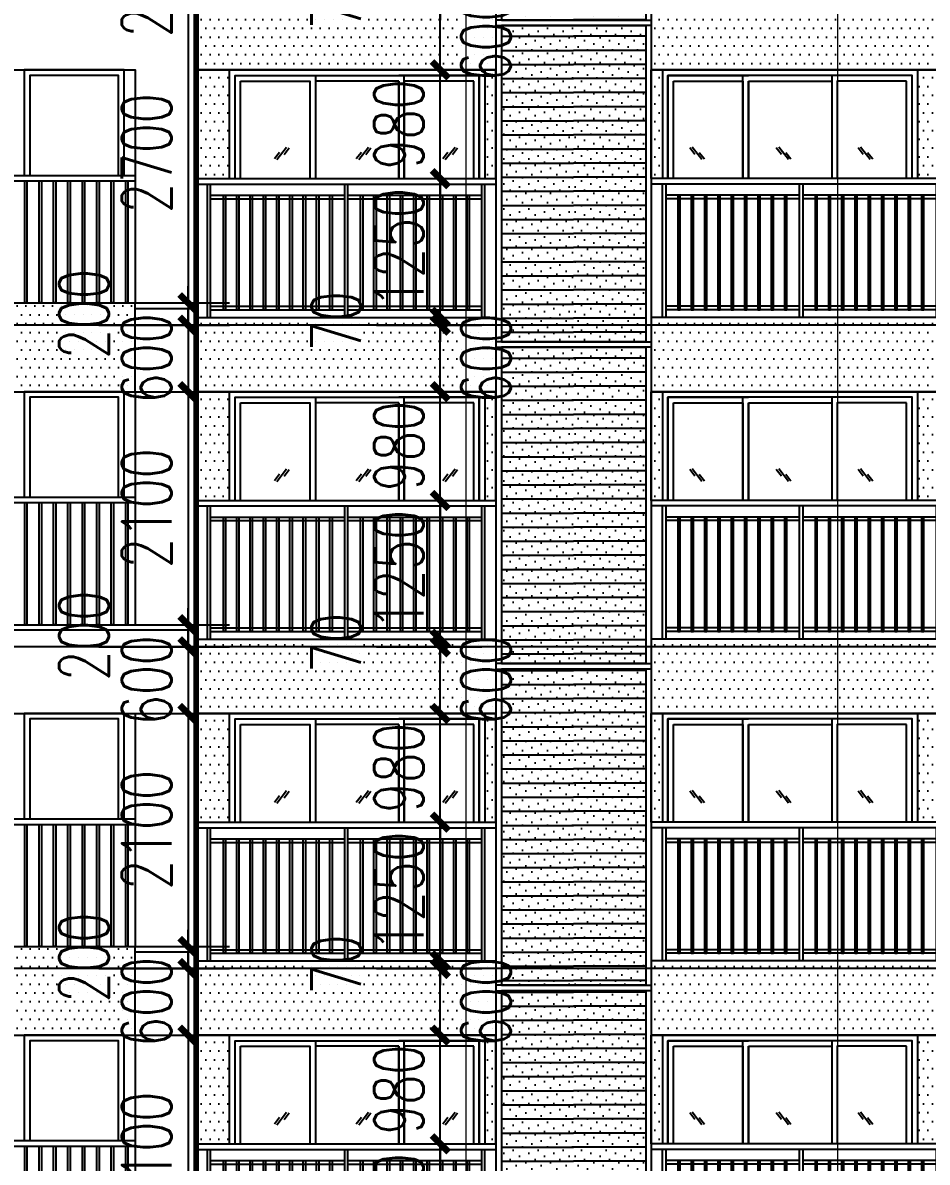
# Model space of a CAD drawing. Header units: millimetres. Extents: x 43 to 235305, y 0 to 139712.
# Drawn here: x 24349 to 32496, y 106263 to 116533 of the extents above; entities that cross this region are included whole.
import ezdxf
from ezdxf.xclip import XClip

# ---------------------------------------------------------------- set-up
doc = ezdxf.new("R2010")
doc.units = ezdxf.units.MM
doc.header["$XCLIPFRAME"] = 2
doc.linetypes.add('CONTINOUS', pattern=[0])
doc.linetypes.add('DOTE', pattern=[2.42, 2, -0.2, 0.02, -0.2])
for name, color, linetype in [('A-AXIS', 1, 'DOTE'), ('A-DRWD-DIMS', 144, 'Continuous'), ('A-ELEV-DRWD', 130, 'Continuous'), ('A-ELEV-HRAL', 165, 'Continuous'), ('A-ELEV-LINE1', 33, 'Continuous'), ('A-ELEV-LINE2', 55, 'Continuous'), ('A-ELEV-OPEN', 253, 'Continuous'), ('A-ELEV-OUT2', 6, 'CONTINOUS'), ('A-ELEV-PATT', 55, 'Continuous'), ('A-ELEV-SHUT', 215, 'Continuous'), ('A-HATH1', 251, 'Continuous'), ('DIM_IDEN', 3, 'Continuous'), ('PUB_HATCH', 251, 'Continuous'), ('Window_detail', 165, 'Continuous')]:
    doc.layers.add(name, color=color, linetype=linetype)
doc.styles.add('_TCH_DIM_T3', font='SIMPLEX', dxfattribs={"width": 0.705882, "bigfont": 'GBCBIG'})
doc.dimstyles.new('_TCH_ARCH&&150', dxfattribs={"dimtxt": 446.25, "dimasz": 150, "dimexe": 375, "dimexo": 450, "dimgap": 150, "dimtad": 1, "dimdec": 0, "dimzin": 0, "dimdsep": 46, "dimtxsty": '_TCH_DIM_T3', "dimblk": 'ARCHTICK', "dimcen": 0.09, "dimclrt": 7, "dimazin": 2, "dimtfac": 1, "dimtdec": 0, "dimtix": 1, "dimtmove": 2, "dimatfit": 3, "dimfxl": 1, "dimtolj": 1, "dimtzin": 0, "dimarcsym": 0})

# ---------------------------------------------------------------- blocks, each defined once
blk = doc.blocks.new('A$C312A139E')
at = {"layer": 'A-ELEV-DRWD'}
blk.add_lwpolyline([(2200, 1350), (2200, 2250), (1400, 2250), (1400, 1350)], dxfattribs=at)
at = {"layer": 'A-ELEV-LINE1'}
for points in [[(-400, 200), (-400, 2300), (2350, 2300), (2350, 200)], [(2250, 1350), (2250, 2300), (1350, 2300), (1350, 1350)]]:
    blk.add_lwpolyline(points, dxfattribs=at)
blk = doc.blocks.new('GGGG')
at = {"layer": 'A-ELEV-OPEN'}
for p, q in [((-176, -227), (0, 0)), ((-128, -96), (-220, -215)), ((-48, -132), (44, -12))]:
    blk.add_line(p, q, dxfattribs=at)
blk = doc.blocks.new('A$C472865FA')
at = {"layer": 'A-ELEV-DRWD'}
blk.add_line((1575, 0), (1575, 2250), dxfattribs=at)
for points in [[(50, 2250), (775, 2250), (775, 0), (50, 0)], [(100, 2200), (725, 2200), (725, 50), (100, 50)], [(1525, 2200), (775, 2200), (775, 50), (1525, 50)], [(2200, 2200), (1575, 2200), (1575, 50), (2200, 50)]]:
    blk.add_lwpolyline(points, close=True, dxfattribs=at)
for points in [[(50, 0), (50, 2250), (2250, 2250), (2250, 0)], [(1525, 2200), (1525, 50)]]:
    blk.add_lwpolyline(points, dxfattribs=at)
at = {"layer": 'A-ELEV-LINE1'}
blk.add_lwpolyline([(2300, 0), (0, 0), (0, 2300), (2300, 2300), (2300, 0)], dxfattribs=at)
at = {"layer": 'Window_detail'}
blk.add_line((0, 0), (2300, 0), dxfattribs=at)
blk.add_lwpolyline([(1525, 0), (2250, 0), (2250, 2250), (1525, 2250)], dxfattribs=at)
at = {"layer": 'A-ELEV-OPEN', "xscale": 0.5, "yscale": 0.5, "zscale": 0.5}
for p in [(515, 1605), (1252, 1605), (2032, 1605)]:
    blk.add_blockref('GGGG', p, dxfattribs=at)
blk = doc.blocks.new('A$C294462BB')
at = {"layer": 'A-ELEV-HRAL'}
for p, q in [((0, 1320), (2700, 1320)), ((0, 1270), (2700, 1270)), ((130, 1170), (1335, 1170)), ((130, 1138), (1335, 1138)), ((1365, 1170), (2570, 1170)), ((1365, 1138), (2570, 1138)), ((130, 170), (1335, 170)), ((130, 138), (1335, 138)), ((1365, 170), (2570, 170)), ((1365, 138), (2570, 138))]:
    blk.add_line(p, q, dxfattribs=at)
for points in [[(100, 1270), (100, 70), (130, 70), (130, 1270)], [(1335, 1270), (1335, 70), (1365, 70), (1365, 1270)], [(2570, 1270), (2570, 70), (2600, 70), (2600, 1270)]]:
    blk.add_lwpolyline(points, dxfattribs=at)
at = {"layer": 'A-ELEV-LINE1'}
for p, q in [((0, 2300), (2700, 2300)), ((0, 70), (2700, 70))]:
    blk.add_line(p, q, dxfattribs=at)
at = {"layer": 'PUB_HATCH'}
for points in [[(245, 1170), (265, 1170), (265, 138), (245, 138)], [(365, 1170), (385, 1170), (385, 138), (365, 138)], [(485, 1170), (505, 1170), (505, 138), (485, 138)], [(605, 1170), (625, 1170), (625, 138), (605, 138)], [(725, 1170), (745, 1170), (745, 138), (725, 138)], [(845, 1170), (865, 1170), (865, 138), (845, 138)], [(965, 1170), (985, 1170), (985, 138), (965, 138)], [(1085, 1170), (1105, 1170), (1105, 138), (1085, 138)], [(1205, 1170), (1225, 1170), (1225, 138), (1205, 138)], [(1480, 1170), (1500, 1170), (1500, 138), (1480, 138)], [(1600, 1170), (1620, 1170), (1620, 138), (1600, 138)], [(1720, 1170), (1740, 1170), (1740, 138), (1720, 138)], [(1840, 1170), (1860, 1170), (1860, 138), (1840, 138)], [(1960, 1170), (1980, 1170), (1980, 138), (1960, 138)], [(2080, 1170), (2100, 1170), (2100, 138), (2080, 138)], [(2200, 1170), (2220, 1170), (2220, 138), (2200, 138)], [(2320, 1170), (2340, 1170), (2340, 138), (2320, 138)], [(2440, 1170), (2460, 1170), (2460, 138), (2440, 138)]]:
    blk.add_lwpolyline(points, close=True, dxfattribs=at)
blk = doc.blocks.new('150yt3500')
at = {"layer": 'A-ELEV-HRAL'}
for p, q in [((238353, -94386), (241103, -94386)), ((238353, -94436), (241103, -94436))]:
    blk.add_line(p, q, dxfattribs=at)
at = {"layer": 'A-ELEV-LINE1'}
for p, q in [((238353, -93436), (241003, -93436)), ((238353, -95536), (241103, -95536))]:
    blk.add_line(p, q, dxfattribs=at)
at = {"layer": 'PUB_HATCH'}
for points in [[(238418, -94436), (238438, -94436), (238438, -95536), (238418, -95536)], [(238548, -94436), (238568, -94436), (238568, -95536), (238548, -95536)], [(238678, -94436), (238698, -94436), (238698, -95536), (238678, -95536)], [(238808, -94436), (238828, -94436), (238828, -95536), (238808, -95536)], [(238938, -94436), (238958, -94436), (238958, -95536), (238938, -95536)], [(239068, -94436), (239088, -94436), (239088, -95536), (239068, -95536)], [(239198, -94436), (239218, -94436), (239218, -95536), (239198, -95536)], [(239328, -94436), (239348, -94436), (239348, -95536), (239328, -95536)], [(239458, -94436), (239478, -94436), (239478, -95536), (239458, -95536)], [(239588, -94436), (239608, -94436), (239608, -95536), (239588, -95536)], [(239718, -94436), (239738, -94436), (239738, -95536), (239718, -95536)], [(239848, -94436), (239868, -94436), (239868, -95536), (239848, -95536)], [(239978, -94436), (239998, -94436), (239998, -95536), (239978, -95536)], [(240108, -94436), (240128, -94436), (240128, -95536), (240108, -95536)], [(240238, -94436), (240258, -94436), (240258, -95536), (240238, -95536)], [(240368, -94436), (240388, -94436), (240388, -95536), (240368, -95536)], [(240498, -94436), (240518, -94436), (240518, -95536), (240498, -95536)], [(240628, -94436), (240648, -94436), (240648, -95536), (240628, -95536)], [(240758, -94436), (240778, -94436), (240778, -95536), (240758, -95536)], [(240888, -94436), (240908, -94436), (240908, -95536), (240888, -95536)], [(241018, -94436), (241038, -94436), (241038, -95536), (241018, -95536)]]:
    blk.add_lwpolyline(points, close=True, dxfattribs=at)
blk = doc.blocks.new('A$C67865BBE')
at = {"layer": 'A-ELEV-PATT'}
h = blk.add_hatch(dxfattribs=at)
h.set_pattern_fill('ANSI31', color=256, scale=80, angle=135, style=0)
h.set_pattern_definition([(7e-15, (104421.55, 80343.16), (2e-14, -127), [])])
h.paths.add_polyline_path([(7950, 2750), (8600, 2750), (8600, 5600), (7950, 5600)])
h = blk.add_hatch(dxfattribs=at)
h.set_pattern_fill('ANSI31', color=256, scale=80, angle=135, style=0)
h.set_pattern_definition([(7e-15, (104421.55, 77443.16), (2e-14, -127), [])])
h.paths.add_polyline_path([(7950, -150), (8600, -150), (8600, 2700), (7950, 2700)])
at = {"layer": 'A-HATH1'}
h = blk.add_hatch(dxfattribs=at)
h.set_pattern_fill('DOTS', color=256, scale=50, style=0)
h.set_pattern_definition([(0, (5200, 5200), (39.6875, 79.375), [0, -79.375])])
h.paths.add_polyline_path([(7900, 5650), (7900, 5750), (7900, 5840), (5200, 5840), (5200, 5200), (7900, 5200)])
h = blk.add_hatch(dxfattribs=at)
h.set_pattern_fill('DOTS', color=256, scale=50, angle=135, style=0)
h.set_pattern_definition([(135, (-337992.66, 198878.295), (-84.189901, -28.0633), [0, -79.375])])
h.paths.add_polyline_path([(7950, 2750), (8600, 2750), (8600, 5600), (7950, 5600)])
h = blk.add_hatch(dxfattribs=at)
h.set_pattern_fill('DOTS', color=256, scale=50, style=0)
h.set_pattern_definition([(0, (5200, 4200), (39.6875, 79.375), [0, -79.375])])
h.paths.add_polyline_path([(7800, 5200), (7800, 4200), (7900, 4200), (7900, 5200)])
h.paths.add_polyline_path([(5500, 4200), (5500, 5200), (5200, 5200), (5200, 4200)])
h = blk.add_hatch(dxfattribs=at)
h.set_pattern_fill('DOTS', color=256, scale=50, style=0)
h.set_pattern_definition([(0, (2350, 2300), (39.6875, 79.375), [0, -79.375])])
h.paths.add_polyline_path([(4650, 3100), (1900, 3100), (1900, 2300), (4650, 2300)])
h = blk.add_hatch(dxfattribs=at)
h.set_pattern_fill('DOTS', color=256, scale=50, style=0)
h.set_pattern_definition([(0, (5200, 2300), (39.6875, 79.375), [0, -79.375])])
h.paths.add_polyline_path([(7900, 2750), (7900, 2850), (7900, 2970), (5200, 2970), (5200, 2300), (7900, 2300)])
h = blk.add_hatch(dxfattribs=at)
h.set_pattern_fill('DOTS', color=256, scale=50, angle=135, style=0)
h.set_pattern_definition([(135, (-337992.66, 195978.295), (-84.189901, -28.0633), [0, -79.375])])
h.paths.add_polyline_path([(7950, -150), (8600, -150), (8600, 2700), (7950, 2700)])
h = blk.add_hatch(dxfattribs=at)
h.set_pattern_fill('DOTS', color=256, scale=50, style=0)
h.set_pattern_definition([(0, (5200, 1300), (39.6875, 79.375), [0, -79.375])])
h.paths.add_polyline_path([(7800, 2300), (7800, 1300), (7900, 1300), (7900, 2300)])
h.paths.add_polyline_path([(5500, 1300), (5500, 2300), (5200, 2300), (5200, 1300)])
at = {"layer": 'A-ELEV-LINE1'}
blk.add_line((5200, 0), (5200, 5800), dxfattribs=at)
at = {"layer": 'A-ELEV-LINE2'}
for p, q in [((4650, 2300), (4650, 3100)), ((4650, 3050), (5200, 3050)), ((5200, 150), (1500, 150))]:
    blk.add_line(p, q, dxfattribs=at)
at = {"layer": 'A-ELEV-SHUT'}
for points in [[(8600, 5650), (7900, 5650), (7900, 2700), (8600, 2700)], [(8600, 5600), (7950, 5600), (7950, 2750), (8600, 2750)], [(8600, 2750), (7900, 2750), (7900, -200), (8600, -200)], [(8600, 2700), (7950, 2700), (7950, -150), (8600, -150)]]:
    blk.add_lwpolyline(points, dxfattribs=at)
for name, p in [('A$C312A139E', (2300, 2900)), ('A$C294462BB', (5200, 2900)), ('A$C312A139E', (2300, 0)), ('A$C294462BB', (5200, 0))]:
    blk.add_blockref(name, p)
ref = blk.add_blockref('A$C472865FA', (5500, 2900))
XClip(ref).set_block_clipping_path([(-300, 1320), (2399.9999999972, 2299.9999999915)])
ref = blk.add_blockref('A$C472865FA', (5500, 0))
XClip(ref).set_block_clipping_path([(-300, 1320), (2400.0000000047, 2299.9999999915)])
at = {"layer": 'A-ELEV-LINE1'}
for p in [(-236453, 98636), (-236453, 95736)]:
    blk.add_blockref('150yt3500', p, dxfattribs=at)
blk = doc.blocks.new('_ArchTick')
at = {"color": 0, "linetype": 'ByBlock', "const_width": 0.4}
blk.add_lwpolyline([(-0.5, -0.5), (0.5, 0.5)], dxfattribs=at)
blk = doc.blocks.new('*D3210')
at = {"layer": 'A-DRWD-DIMS', "color": 0, "lineweight": -2, "transparency": 16777216}
for p, q in [((25837, 116908), (25837, 117058)), ((25034, 116908), (26212, 116908)), ((25837, 116908), (25837, 116708)), ((25034, 116708), (26212, 116708)), ((25837, 116708), (25837, 116558))]:
    blk.add_line(p, q, dxfattribs=at)
at = {"layer": 'Defpoints', "color": 0, "transparency": 16777216}
for p in [(24584, 116908), (24584, 116708), (25837, 116708)]:
    blk.add_point(p, dxfattribs=at)
at = {"layer": 'A-DRWD-DIMS', "color": 0, "lineweight": -2, "transparency": 16777216, "xscale": 150, "yscale": 150, "zscale": 150}
for p, rotation in [((25837, 116908), 270), ((25837, 116708), 90)]:
    blk.add_blockref('_ArchTick', p, dxfattribs=dict(at, rotation=rotation))
at = {"layer": 'A-DRWD-DIMS', "color": 7, "lineweight": 0, "transparency": 16777216, "insert": (25464, 116808), "char_height": 446.2, "attachment_point": 5, "rotation": 90, "style": '_TCH_DIM_T3'}
blk.add_mtext('\\A1;200', dxfattribs=at)
blk = doc.blocks.new('*D3211')
at = {"layer": 'A-DRWD-DIMS', "color": 0, "lineweight": -2, "transparency": 16777216}
for p, q in [((25034, 116708), (26212, 116708)), ((25837, 116708), (25837, 114008)), ((25034, 114008), (26212, 114008))]:
    blk.add_line(p, q, dxfattribs=at)
at = {"layer": 'Defpoints', "color": 0, "transparency": 16777216}
for p in [(24584, 116708), (24584, 114008), (25837, 114008)]:
    blk.add_point(p, dxfattribs=at)
at = {"layer": 'A-DRWD-DIMS', "color": 0, "lineweight": -2, "transparency": 16777216, "xscale": 150, "yscale": 150, "zscale": 150}
for p, rotation in [((25837, 116708), 90), ((25837, 114008), 270)]:
    blk.add_blockref('_ArchTick', p, dxfattribs=dict(at, rotation=rotation))
at = {"layer": 'A-DRWD-DIMS', "color": 7, "lineweight": 0, "transparency": 16777216, "insert": (25464, 115358), "char_height": 446.2, "attachment_point": 5, "rotation": 90, "style": '_TCH_DIM_T3'}
blk.add_mtext('\\A1;2700', dxfattribs=at)
blk = doc.blocks.new('*D3212')
at = {"layer": 'A-DRWD-DIMS', "color": 0, "lineweight": -2, "transparency": 16777216}
for p, q in [((25837, 114008), (25837, 114158)), ((25034, 114008), (26212, 114008)), ((25837, 114008), (25837, 113808)), ((25034, 113808), (26212, 113808)), ((25837, 113808), (25837, 113658))]:
    blk.add_line(p, q, dxfattribs=at)
at = {"layer": 'Defpoints', "color": 0, "transparency": 16777216}
for p in [(24584, 114008), (24584, 113808), (25837, 113808)]:
    blk.add_point(p, dxfattribs=at)
at = {"layer": 'A-DRWD-DIMS', "color": 0, "lineweight": -2, "transparency": 16777216, "xscale": 150, "yscale": 150, "zscale": 150}
for p, rotation in [((25837, 114008), 270), ((25837, 113808), 90)]:
    blk.add_blockref('_ArchTick', p, dxfattribs=dict(at, rotation=rotation))
at = {"layer": 'A-DRWD-DIMS', "color": 7, "lineweight": 0, "transparency": 16777216, "insert": (24900, 113908), "char_height": 446.2, "attachment_point": 5, "rotation": 90, "style": '_TCH_DIM_T3'}
blk.add_mtext('\\A1;200', dxfattribs=at)
blk = doc.blocks.new('*D3213')
at = {"layer": 'A-DRWD-DIMS', "color": 0, "lineweight": -2, "transparency": 16777216}
for p, q in [((25837, 113808), (25837, 113958)), ((25034, 113808), (26212, 113808)), ((25837, 113808), (25837, 113208)), ((25034, 113208), (26212, 113208)), ((25837, 113208), (25837, 113058))]:
    blk.add_line(p, q, dxfattribs=at)
at = {"layer": 'Defpoints', "color": 0, "transparency": 16777216}
for p in [(24584, 113808), (24584, 113208), (25837, 113208)]:
    blk.add_point(p, dxfattribs=at)
at = {"layer": 'A-DRWD-DIMS', "color": 0, "lineweight": -2, "transparency": 16777216, "xscale": 150, "yscale": 150, "zscale": 150}
for p, rotation in [((25837, 113808), 270), ((25837, 113208), 90)]:
    blk.add_blockref('_ArchTick', p, dxfattribs=dict(at, rotation=rotation))
at = {"layer": 'A-DRWD-DIMS', "color": 7, "lineweight": 0, "transparency": 16777216, "insert": (25464, 113508), "char_height": 446.2, "attachment_point": 5, "rotation": 90, "style": '_TCH_DIM_T3'}
blk.add_mtext('\\A1;600', dxfattribs=at)
blk = doc.blocks.new('*D3214')
at = {"layer": 'A-DRWD-DIMS', "color": 0, "lineweight": -2, "transparency": 16777216}
for p, q in [((25034, 113208), (26212, 113208)), ((25837, 113208), (25837, 111108)), ((25034, 111108), (26212, 111108))]:
    blk.add_line(p, q, dxfattribs=at)
at = {"layer": 'Defpoints', "color": 0, "transparency": 16777216}
for p in [(24584, 113208), (24584, 111108), (25837, 111108)]:
    blk.add_point(p, dxfattribs=at)
at = {"layer": 'A-DRWD-DIMS', "color": 0, "lineweight": -2, "transparency": 16777216, "xscale": 150, "yscale": 150, "zscale": 150}
for p, rotation in [((25837, 113208), 90), ((25837, 111108), 270)]:
    blk.add_blockref('_ArchTick', p, dxfattribs=dict(at, rotation=rotation))
at = {"layer": 'A-DRWD-DIMS', "color": 7, "lineweight": 0, "transparency": 16777216, "insert": (25464, 112158), "char_height": 446.2, "attachment_point": 5, "rotation": 90, "style": '_TCH_DIM_T3'}
blk.add_mtext('\\A1;2100', dxfattribs=at)
blk = doc.blocks.new('*D3215')
at = {"layer": 'A-DRWD-DIMS', "color": 0, "lineweight": -2, "transparency": 16777216}
for p, q in [((25837, 111108), (25837, 111258)), ((25034, 111108), (26212, 111108)), ((25837, 111108), (25837, 110908)), ((25034, 110908), (26212, 110908)), ((25837, 110908), (25837, 110758))]:
    blk.add_line(p, q, dxfattribs=at)
at = {"layer": 'Defpoints', "color": 0, "transparency": 16777216}
for p in [(24584, 111108), (24584, 110908), (25837, 110908)]:
    blk.add_point(p, dxfattribs=at)
at = {"layer": 'A-DRWD-DIMS', "color": 0, "lineweight": -2, "transparency": 16777216, "xscale": 150, "yscale": 150, "zscale": 150}
for p, rotation in [((25837, 111108), 270), ((25837, 110908), 90)]:
    blk.add_blockref('_ArchTick', p, dxfattribs=dict(at, rotation=rotation))
at = {"layer": 'A-DRWD-DIMS', "color": 7, "lineweight": 0, "transparency": 16777216, "insert": (24900, 111008), "char_height": 446.2, "attachment_point": 5, "rotation": 90, "style": '_TCH_DIM_T3'}
blk.add_mtext('\\A1;200', dxfattribs=at)
blk = doc.blocks.new('*D3216')
at = {"layer": 'A-DRWD-DIMS', "color": 0, "lineweight": -2, "transparency": 16777216}
for p, q in [((25837, 110908), (25837, 111058)), ((25034, 110908), (26212, 110908)), ((25837, 110908), (25837, 110308)), ((25034, 110308), (26212, 110308)), ((25837, 110308), (25837, 110158))]:
    blk.add_line(p, q, dxfattribs=at)
at = {"layer": 'Defpoints', "color": 0, "transparency": 16777216}
for p in [(24584, 110908), (24584, 110308), (25837, 110308)]:
    blk.add_point(p, dxfattribs=at)
at = {"layer": 'A-DRWD-DIMS', "color": 0, "lineweight": -2, "transparency": 16777216, "xscale": 150, "yscale": 150, "zscale": 150}
for p, rotation in [((25837, 110908), 270), ((25837, 110308), 90)]:
    blk.add_blockref('_ArchTick', p, dxfattribs=dict(at, rotation=rotation))
at = {"layer": 'A-DRWD-DIMS', "color": 7, "lineweight": 0, "transparency": 16777216, "insert": (25464, 110608), "char_height": 446.2, "attachment_point": 5, "rotation": 90, "style": '_TCH_DIM_T3'}
blk.add_mtext('\\A1;600', dxfattribs=at)
blk = doc.blocks.new('*D3217')
at = {"layer": 'A-DRWD-DIMS', "color": 0, "lineweight": -2, "transparency": 16777216}
for p, q in [((25034, 110308), (26212, 110308)), ((25837, 110308), (25837, 108208)), ((25034, 108208), (26212, 108208))]:
    blk.add_line(p, q, dxfattribs=at)
at = {"layer": 'Defpoints', "color": 0, "transparency": 16777216}
for p in [(24584, 110308), (24584, 108208), (25837, 108208)]:
    blk.add_point(p, dxfattribs=at)
at = {"layer": 'A-DRWD-DIMS', "color": 0, "lineweight": -2, "transparency": 16777216, "xscale": 150, "yscale": 150, "zscale": 150}
for p, rotation in [((25837, 110308), 90), ((25837, 108208), 270)]:
    blk.add_blockref('_ArchTick', p, dxfattribs=dict(at, rotation=rotation))
at = {"layer": 'A-DRWD-DIMS', "color": 7, "lineweight": 0, "transparency": 16777216, "insert": (25464, 109258), "char_height": 446.2, "attachment_point": 5, "rotation": 90, "style": '_TCH_DIM_T3'}
blk.add_mtext('\\A1;2100', dxfattribs=at)
blk = doc.blocks.new('*D3218')
at = {"layer": 'A-DRWD-DIMS', "color": 0, "lineweight": -2, "transparency": 16777216}
for p, q in [((25837, 108208), (25837, 108358)), ((25034, 108208), (26212, 108208)), ((25837, 108208), (25837, 108008)), ((25034, 108008), (26212, 108008)), ((25837, 108008), (25837, 107858))]:
    blk.add_line(p, q, dxfattribs=at)
at = {"layer": 'Defpoints', "color": 0, "transparency": 16777216}
for p in [(24584, 108208), (24584, 108008), (25837, 108008)]:
    blk.add_point(p, dxfattribs=at)
at = {"layer": 'A-DRWD-DIMS', "color": 0, "lineweight": -2, "transparency": 16777216, "xscale": 150, "yscale": 150, "zscale": 150}
for p, rotation in [((25837, 108208), 270), ((25837, 108008), 90)]:
    blk.add_blockref('_ArchTick', p, dxfattribs=dict(at, rotation=rotation))
at = {"layer": 'A-DRWD-DIMS', "color": 7, "lineweight": 0, "transparency": 16777216, "insert": (24900, 108108), "char_height": 446.2, "attachment_point": 5, "rotation": 90, "style": '_TCH_DIM_T3'}
blk.add_mtext('\\A1;200', dxfattribs=at)
blk = doc.blocks.new('*D3219')
at = {"layer": 'A-DRWD-DIMS', "color": 0, "lineweight": -2, "transparency": 16777216}
for p, q in [((25837, 108008), (25837, 108158)), ((25034, 108008), (26212, 108008)), ((25837, 108008), (25837, 107408)), ((25034, 107408), (26212, 107408)), ((25837, 107408), (25837, 107258))]:
    blk.add_line(p, q, dxfattribs=at)
at = {"layer": 'Defpoints', "color": 0, "transparency": 16777216}
for p in [(24584, 108008), (24584, 107408), (25837, 107408)]:
    blk.add_point(p, dxfattribs=at)
at = {"layer": 'A-DRWD-DIMS', "color": 0, "lineweight": -2, "transparency": 16777216, "xscale": 150, "yscale": 150, "zscale": 150}
for p, rotation in [((25837, 108008), 270), ((25837, 107408), 90)]:
    blk.add_blockref('_ArchTick', p, dxfattribs=dict(at, rotation=rotation))
at = {"layer": 'A-DRWD-DIMS', "color": 7, "lineweight": 0, "transparency": 16777216, "insert": (25464, 107708), "char_height": 446.2, "attachment_point": 5, "rotation": 90, "style": '_TCH_DIM_T3'}
blk.add_mtext('\\A1;600', dxfattribs=at)
blk = doc.blocks.new('*D3220')
at = {"layer": 'A-DRWD-DIMS', "color": 0, "lineweight": -2, "transparency": 16777216}
for p, q in [((25034, 107408), (26212, 107408)), ((25837, 107408), (25837, 105308)), ((25034, 105308), (26212, 105308))]:
    blk.add_line(p, q, dxfattribs=at)
at = {"layer": 'Defpoints', "color": 0, "transparency": 16777216}
for p in [(24584, 107408), (24584, 105308), (25837, 105308)]:
    blk.add_point(p, dxfattribs=at)
at = {"layer": 'A-DRWD-DIMS', "color": 0, "lineweight": -2, "transparency": 16777216, "xscale": 150, "yscale": 150, "zscale": 150}
for p, rotation in [((25837, 107408), 90), ((25837, 105308), 270)]:
    blk.add_blockref('_ArchTick', p, dxfattribs=dict(at, rotation=rotation))
at = {"layer": 'A-DRWD-DIMS', "color": 7, "lineweight": 0, "transparency": 16777216, "insert": (25464, 106358), "char_height": 446.2, "attachment_point": 5, "rotation": 90, "style": '_TCH_DIM_T3'}
blk.add_mtext('\\A1;2100', dxfattribs=at)
blk = doc.blocks.new('*D2790')
at = {"layer": 'A-DRWD-DIMS', "color": 0, "lineweight": -2, "transparency": 16777216}
for p, q in [((28110, 116778), (28110, 116928)), ((27535, 116778), (28485, 116778)), ((28110, 116708), (28110, 116778)), ((27535, 116708), (28485, 116708)), ((28110, 116708), (28110, 116558))]:
    blk.add_line(p, q, dxfattribs=at)
at = {"layer": 'Defpoints', "color": 0, "transparency": 16777216}
for p in [(27085, 116778), (28110, 116778), (27085, 116708)]:
    blk.add_point(p, dxfattribs=at)
at = {"layer": 'A-DRWD-DIMS', "color": 0, "lineweight": -2, "transparency": 16777216, "xscale": 150, "yscale": 150, "zscale": 150}
for p, rotation in [((28110, 116778), 270), ((28110, 116708), 90)]:
    blk.add_blockref('_ArchTick', p, dxfattribs=dict(at, rotation=rotation))
at = {"layer": 'A-DRWD-DIMS', "color": 7, "lineweight": 0, "transparency": 16777216, "insert": (27172, 116743), "char_height": 446.2, "attachment_point": 5, "rotation": 90, "style": '_TCH_DIM_T3'}
blk.add_mtext('\\A1;70', dxfattribs=at)
blk = doc.blocks.new('*D2791')
at = {"layer": 'A-DRWD-DIMS', "color": 0, "lineweight": -2, "transparency": 16777216}
for p, q in [((27535, 116708), (28485, 116708)), ((28110, 116108), (28110, 116708)), ((27535, 116108), (28485, 116108))]:
    blk.add_line(p, q, dxfattribs=at)
at = {"layer": 'Defpoints', "color": 0, "transparency": 16777216}
for p in [(27085, 116708), (28110, 116708), (27085, 116108)]:
    blk.add_point(p, dxfattribs=at)
at = {"layer": 'A-DRWD-DIMS', "color": 0, "lineweight": -2, "transparency": 16777216, "xscale": 150, "yscale": 150, "zscale": 150}
for p, rotation in [((28110, 116708), 90), ((28110, 116108), 270)]:
    blk.add_blockref('_ArchTick', p, dxfattribs=dict(at, rotation=rotation))
at = {"layer": 'A-DRWD-DIMS', "color": 7, "lineweight": 0, "transparency": 16777216, "insert": (28522, 116408), "char_height": 446.2, "attachment_point": 5, "rotation": 90, "style": '_TCH_DIM_T3'}
blk.add_mtext('\\A1;600', dxfattribs=at)
blk = doc.blocks.new('*D2792')
at = {"layer": 'A-DRWD-DIMS', "color": 0, "lineweight": -2, "transparency": 16777216}
for p, q in [((28110, 116108), (28110, 116258)), ((27535, 116108), (28485, 116108)), ((28110, 115128), (28110, 116108)), ((27535, 115128), (28485, 115128)), ((28110, 115128), (28110, 114978))]:
    blk.add_line(p, q, dxfattribs=at)
at = {"layer": 'Defpoints', "color": 0, "transparency": 16777216}
for p in [(27085, 116108), (28110, 116108), (27085, 115128)]:
    blk.add_point(p, dxfattribs=at)
at = {"layer": 'A-DRWD-DIMS', "color": 0, "lineweight": -2, "transparency": 16777216, "xscale": 150, "yscale": 150, "zscale": 150}
for p, rotation in [((28110, 116108), 270), ((28110, 115128), 90)]:
    blk.add_blockref('_ArchTick', p, dxfattribs=dict(at, rotation=rotation))
at = {"layer": 'A-DRWD-DIMS', "color": 7, "lineweight": 0, "transparency": 16777216, "insert": (27736, 115618), "char_height": 446.2, "attachment_point": 5, "rotation": 90, "style": '_TCH_DIM_T3'}
blk.add_mtext('\\A1;980', dxfattribs=at)
blk = doc.blocks.new('*D2793')
at = {"layer": 'A-DRWD-DIMS', "color": 0, "lineweight": -2, "transparency": 16777216}
for p, q in [((28110, 115128), (28110, 115278)), ((27535, 115128), (28485, 115128)), ((28110, 113878), (28110, 115128)), ((27535, 113878), (28485, 113878)), ((28110, 113878), (28110, 113728))]:
    blk.add_line(p, q, dxfattribs=at)
at = {"layer": 'Defpoints', "color": 0, "transparency": 16777216}
for p in [(27085, 115128), (28110, 115128), (27085, 113878)]:
    blk.add_point(p, dxfattribs=at)
at = {"layer": 'A-DRWD-DIMS', "color": 0, "lineweight": -2, "transparency": 16777216, "xscale": 150, "yscale": 150, "zscale": 150}
for p, rotation in [((28110, 115128), 270), ((28110, 113878), 90)]:
    blk.add_blockref('_ArchTick', p, dxfattribs=dict(at, rotation=rotation))
at = {"layer": 'A-DRWD-DIMS', "color": 7, "lineweight": 0, "transparency": 16777216, "insert": (27736, 114503), "char_height": 446.2, "attachment_point": 5, "rotation": 90, "style": '_TCH_DIM_T3'}
blk.add_mtext('\\A1;1250', dxfattribs=at)
blk = doc.blocks.new('*D2794')
at = {"layer": 'A-DRWD-DIMS', "color": 0, "lineweight": -2, "transparency": 16777216}
for p, q in [((28110, 113878), (28110, 114028)), ((27535, 113878), (28485, 113878)), ((27535, 113808), (28485, 113808)), ((28110, 113808), (28110, 113878)), ((28110, 113808), (28110, 113658))]:
    blk.add_line(p, q, dxfattribs=at)
at = {"layer": 'Defpoints', "color": 0, "transparency": 16777216}
for p in [(27085, 113878), (27085, 113808), (28110, 113878)]:
    blk.add_point(p, dxfattribs=at)
at = {"layer": 'A-DRWD-DIMS', "color": 0, "lineweight": -2, "transparency": 16777216, "xscale": 150, "yscale": 150, "zscale": 150}
for p, rotation in [((28110, 113878), 270), ((28110, 113808), 90)]:
    blk.add_blockref('_ArchTick', p, dxfattribs=dict(at, rotation=rotation))
at = {"layer": 'A-DRWD-DIMS', "color": 7, "lineweight": 0, "transparency": 16777216, "insert": (27172, 113843), "char_height": 446.2, "attachment_point": 5, "rotation": 90, "style": '_TCH_DIM_T3'}
blk.add_mtext('\\A1;70', dxfattribs=at)
blk = doc.blocks.new('*D2795')
at = {"layer": 'A-DRWD-DIMS', "color": 0, "lineweight": -2, "transparency": 16777216}
for p, q in [((27535, 113808), (28485, 113808)), ((28110, 113208), (28110, 113808)), ((27535, 113208), (28485, 113208))]:
    blk.add_line(p, q, dxfattribs=at)
at = {"layer": 'Defpoints', "color": 0, "transparency": 16777216}
for p in [(27085, 113808), (28110, 113808), (27085, 113208)]:
    blk.add_point(p, dxfattribs=at)
at = {"layer": 'A-DRWD-DIMS', "color": 0, "lineweight": -2, "transparency": 16777216, "xscale": 150, "yscale": 150, "zscale": 150}
for p, rotation in [((28110, 113808), 90), ((28110, 113208), 270)]:
    blk.add_blockref('_ArchTick', p, dxfattribs=dict(at, rotation=rotation))
at = {"layer": 'A-DRWD-DIMS', "color": 7, "lineweight": 0, "transparency": 16777216, "insert": (28522, 113508), "char_height": 446.2, "attachment_point": 5, "rotation": 90, "style": '_TCH_DIM_T3'}
blk.add_mtext('\\A1;600', dxfattribs=at)
blk = doc.blocks.new('*D2796')
at = {"layer": 'A-DRWD-DIMS', "color": 0, "lineweight": -2, "transparency": 16777216}
for p, q in [((28110, 113208), (28110, 113358)), ((27535, 113208), (28485, 113208)), ((28110, 112228), (28110, 113208)), ((27535, 112228), (28485, 112228)), ((28110, 112228), (28110, 112078))]:
    blk.add_line(p, q, dxfattribs=at)
at = {"layer": 'Defpoints', "color": 0, "transparency": 16777216}
for p in [(27085, 113208), (28110, 113208), (27085, 112228)]:
    blk.add_point(p, dxfattribs=at)
at = {"layer": 'A-DRWD-DIMS', "color": 0, "lineweight": -2, "transparency": 16777216, "xscale": 150, "yscale": 150, "zscale": 150}
for p, rotation in [((28110, 113208), 270), ((28110, 112228), 90)]:
    blk.add_blockref('_ArchTick', p, dxfattribs=dict(at, rotation=rotation))
at = {"layer": 'A-DRWD-DIMS', "color": 7, "lineweight": 0, "transparency": 16777216, "insert": (27736, 112718), "char_height": 446.2, "attachment_point": 5, "rotation": 90, "style": '_TCH_DIM_T3'}
blk.add_mtext('\\A1;980', dxfattribs=at)
blk = doc.blocks.new('*D2797')
at = {"layer": 'A-DRWD-DIMS', "color": 0, "lineweight": -2, "transparency": 16777216}
for p, q in [((28110, 112228), (28110, 112378)), ((27535, 112228), (28485, 112228)), ((28110, 110978), (28110, 112228)), ((27535, 110978), (28485, 110978)), ((28110, 110978), (28110, 110828))]:
    blk.add_line(p, q, dxfattribs=at)
at = {"layer": 'Defpoints', "color": 0, "transparency": 16777216}
for p in [(27085, 112228), (28110, 112228), (27085, 110978)]:
    blk.add_point(p, dxfattribs=at)
at = {"layer": 'A-DRWD-DIMS', "color": 0, "lineweight": -2, "transparency": 16777216, "xscale": 150, "yscale": 150, "zscale": 150}
for p, rotation in [((28110, 112228), 270), ((28110, 110978), 90)]:
    blk.add_blockref('_ArchTick', p, dxfattribs=dict(at, rotation=rotation))
at = {"layer": 'A-DRWD-DIMS', "color": 7, "lineweight": 0, "transparency": 16777216, "insert": (27736, 111603), "char_height": 446.2, "attachment_point": 5, "rotation": 90, "style": '_TCH_DIM_T3'}
blk.add_mtext('\\A1;1250', dxfattribs=at)
blk = doc.blocks.new('*D2798')
at = {"layer": 'A-DRWD-DIMS', "color": 0, "lineweight": -2, "transparency": 16777216}
for p, q in [((28110, 110978), (28110, 111128)), ((27535, 110978), (28485, 110978)), ((28110, 110908), (28110, 110978)), ((27535, 110908), (28485, 110908)), ((28110, 110908), (28110, 110758))]:
    blk.add_line(p, q, dxfattribs=at)
at = {"layer": 'Defpoints', "color": 0, "transparency": 16777216}
for p in [(27085, 110978), (28110, 110978), (27085, 110908)]:
    blk.add_point(p, dxfattribs=at)
at = {"layer": 'A-DRWD-DIMS', "color": 0, "lineweight": -2, "transparency": 16777216, "xscale": 150, "yscale": 150, "zscale": 150}
for p, rotation in [((28110, 110978), 270), ((28110, 110908), 90)]:
    blk.add_blockref('_ArchTick', p, dxfattribs=dict(at, rotation=rotation))
at = {"layer": 'A-DRWD-DIMS', "color": 7, "lineweight": 0, "transparency": 16777216, "insert": (27172, 110943), "char_height": 446.2, "attachment_point": 5, "rotation": 90, "style": '_TCH_DIM_T3'}
blk.add_mtext('\\A1;70', dxfattribs=at)
blk = doc.blocks.new('*D2799')
at = {"layer": 'A-DRWD-DIMS', "color": 0, "lineweight": -2, "transparency": 16777216}
for p, q in [((27535, 110908), (28485, 110908)), ((28110, 110308), (28110, 110908)), ((27535, 110308), (28485, 110308))]:
    blk.add_line(p, q, dxfattribs=at)
at = {"layer": 'Defpoints', "color": 0, "transparency": 16777216}
for p in [(27085, 110908), (28110, 110908), (27085, 110308)]:
    blk.add_point(p, dxfattribs=at)
at = {"layer": 'A-DRWD-DIMS', "color": 0, "lineweight": -2, "transparency": 16777216, "xscale": 150, "yscale": 150, "zscale": 150}
for p, rotation in [((28110, 110908), 90), ((28110, 110308), 270)]:
    blk.add_blockref('_ArchTick', p, dxfattribs=dict(at, rotation=rotation))
at = {"layer": 'A-DRWD-DIMS', "color": 7, "lineweight": 0, "transparency": 16777216, "insert": (28522, 110608), "char_height": 446.2, "attachment_point": 5, "rotation": 90, "style": '_TCH_DIM_T3'}
blk.add_mtext('\\A1;600', dxfattribs=at)
blk = doc.blocks.new('*D2800')
at = {"layer": 'A-DRWD-DIMS', "color": 0, "lineweight": -2, "transparency": 16777216}
for p, q in [((28110, 110308), (28110, 110458)), ((27535, 110308), (28485, 110308)), ((28110, 109328), (28110, 110308)), ((27535, 109328), (28485, 109328)), ((28110, 109328), (28110, 109178))]:
    blk.add_line(p, q, dxfattribs=at)
at = {"layer": 'Defpoints', "color": 0, "transparency": 16777216}
for p in [(27085, 110308), (28110, 110308), (27085, 109328)]:
    blk.add_point(p, dxfattribs=at)
at = {"layer": 'A-DRWD-DIMS', "color": 0, "lineweight": -2, "transparency": 16777216, "xscale": 150, "yscale": 150, "zscale": 150}
for p, rotation in [((28110, 110308), 270), ((28110, 109328), 90)]:
    blk.add_blockref('_ArchTick', p, dxfattribs=dict(at, rotation=rotation))
at = {"layer": 'A-DRWD-DIMS', "color": 7, "lineweight": 0, "transparency": 16777216, "insert": (27736, 109818), "char_height": 446.2, "attachment_point": 5, "rotation": 90, "style": '_TCH_DIM_T3'}
blk.add_mtext('\\A1;980', dxfattribs=at)
blk = doc.blocks.new('*D2801')
at = {"layer": 'A-DRWD-DIMS', "color": 0, "lineweight": -2, "transparency": 16777216}
for p, q in [((28110, 109328), (28110, 109478)), ((27535, 109328), (28485, 109328)), ((28110, 108078), (28110, 109328)), ((27535, 108078), (28485, 108078)), ((28110, 108078), (28110, 107928))]:
    blk.add_line(p, q, dxfattribs=at)
at = {"layer": 'Defpoints', "color": 0, "transparency": 16777216}
for p in [(27085, 109328), (28110, 109328), (27085, 108078)]:
    blk.add_point(p, dxfattribs=at)
at = {"layer": 'A-DRWD-DIMS', "color": 0, "lineweight": -2, "transparency": 16777216, "xscale": 150, "yscale": 150, "zscale": 150}
for p, rotation in [((28110, 109328), 270), ((28110, 108078), 90)]:
    blk.add_blockref('_ArchTick', p, dxfattribs=dict(at, rotation=rotation))
at = {"layer": 'A-DRWD-DIMS', "color": 7, "lineweight": 0, "transparency": 16777216, "insert": (27736, 108703), "char_height": 446.2, "attachment_point": 5, "rotation": 90, "style": '_TCH_DIM_T3'}
blk.add_mtext('\\A1;1250', dxfattribs=at)
blk = doc.blocks.new('*D2802')
at = {"layer": 'A-DRWD-DIMS', "color": 0, "lineweight": -2, "transparency": 16777216}
for p, q in [((28110, 108078), (28110, 108228)), ((27535, 108078), (28485, 108078)), ((28110, 108008), (28110, 108078)), ((27535, 108008), (28485, 108008)), ((28110, 108008), (28110, 107858))]:
    blk.add_line(p, q, dxfattribs=at)
at = {"layer": 'Defpoints', "color": 0, "transparency": 16777216}
for p in [(27085, 108078), (28110, 108078), (27085, 108008)]:
    blk.add_point(p, dxfattribs=at)
at = {"layer": 'A-DRWD-DIMS', "color": 0, "lineweight": -2, "transparency": 16777216, "xscale": 150, "yscale": 150, "zscale": 150}
for p, rotation in [((28110, 108078), 270), ((28110, 108008), 90)]:
    blk.add_blockref('_ArchTick', p, dxfattribs=dict(at, rotation=rotation))
at = {"layer": 'A-DRWD-DIMS', "color": 7, "lineweight": 0, "transparency": 16777216, "insert": (27172, 108043), "char_height": 446.2, "attachment_point": 5, "rotation": 90, "style": '_TCH_DIM_T3'}
blk.add_mtext('\\A1;70', dxfattribs=at)
blk = doc.blocks.new('*D2803')
at = {"layer": 'A-DRWD-DIMS', "color": 0, "lineweight": -2, "transparency": 16777216}
for p, q in [((27535, 108008), (28485, 108008)), ((28110, 107408), (28110, 108008)), ((27535, 107408), (28485, 107408))]:
    blk.add_line(p, q, dxfattribs=at)
at = {"layer": 'Defpoints', "color": 0, "transparency": 16777216}
for p in [(27085, 108008), (28110, 108008), (27085, 107408)]:
    blk.add_point(p, dxfattribs=at)
at = {"layer": 'A-DRWD-DIMS', "color": 0, "lineweight": -2, "transparency": 16777216, "xscale": 150, "yscale": 150, "zscale": 150}
for p, rotation in [((28110, 108008), 90), ((28110, 107408), 270)]:
    blk.add_blockref('_ArchTick', p, dxfattribs=dict(at, rotation=rotation))
at = {"layer": 'A-DRWD-DIMS', "color": 7, "lineweight": 0, "transparency": 16777216, "insert": (28522, 107708), "char_height": 446.2, "attachment_point": 5, "rotation": 90, "style": '_TCH_DIM_T3'}
blk.add_mtext('\\A1;600', dxfattribs=at)
blk = doc.blocks.new('*D2804')
at = {"layer": 'A-DRWD-DIMS', "color": 0, "lineweight": -2, "transparency": 16777216}
for p, q in [((28110, 107408), (28110, 107558)), ((27535, 107408), (28485, 107408)), ((28110, 106428), (28110, 107408)), ((27535, 106428), (28485, 106428)), ((28110, 106428), (28110, 106278))]:
    blk.add_line(p, q, dxfattribs=at)
at = {"layer": 'Defpoints', "color": 0, "transparency": 16777216}
for p in [(27085, 107408), (28110, 107408), (27085, 106428)]:
    blk.add_point(p, dxfattribs=at)
at = {"layer": 'A-DRWD-DIMS', "color": 0, "lineweight": -2, "transparency": 16777216, "xscale": 150, "yscale": 150, "zscale": 150}
for p, rotation in [((28110, 107408), 270), ((28110, 106428), 90)]:
    blk.add_blockref('_ArchTick', p, dxfattribs=dict(at, rotation=rotation))
at = {"layer": 'A-DRWD-DIMS', "color": 7, "lineweight": 0, "transparency": 16777216, "insert": (27736, 106918), "char_height": 446.2, "attachment_point": 5, "rotation": 90, "style": '_TCH_DIM_T3'}
blk.add_mtext('\\A1;980', dxfattribs=at)
blk = doc.blocks.new('*D2805')
at = {"layer": 'A-DRWD-DIMS', "color": 0, "lineweight": -2, "transparency": 16777216}
for p, q in [((28110, 106428), (28110, 106578)), ((27535, 106428), (28485, 106428)), ((28110, 105178), (28110, 106428)), ((27535, 105178), (28485, 105178)), ((28110, 105178), (28110, 105028))]:
    blk.add_line(p, q, dxfattribs=at)
at = {"layer": 'Defpoints', "color": 0, "transparency": 16777216}
for p in [(27085, 106428), (28110, 106428), (27085, 105178)]:
    blk.add_point(p, dxfattribs=at)
at = {"layer": 'A-DRWD-DIMS', "color": 0, "lineweight": -2, "transparency": 16777216, "xscale": 150, "yscale": 150, "zscale": 150}
for p, rotation in [((28110, 106428), 270), ((28110, 105178), 90)]:
    blk.add_blockref('_ArchTick', p, dxfattribs=dict(at, rotation=rotation))
at = {"layer": 'A-DRWD-DIMS', "color": 7, "lineweight": 0, "transparency": 16777216, "insert": (27736, 105803), "char_height": 446.2, "attachment_point": 5, "rotation": 90, "style": '_TCH_DIM_T3'}
blk.add_mtext('\\A1;1250', dxfattribs=at)

msp = doc.modelspace()

# ---------------------------------------------------------------- linework, layer by layer
at = {"layer": 'A-AXIS', "linetype": 'DOTE'}
for p, q in [((39673.9, 113808), (7310.1, 113808)), ((39673.9, 110908), (7310.1, 110908)), ((39673.9, 108008), (7310.1, 108008))]:
    msp.add_line(p, q, dxfattribs=at)
at = {"layer": 'A-ELEV-OUT2', "const_width": 50}
msp.add_lwpolyline([(25910.7, 8358), (25910.7, 135658), (22210.7, 135658), (22210.7, 8358)], dxfattribs=at)
at = {"layer": 'DIM_IDEN', "lineweight": 0}
for p, q in [((28341.5, 16678.5), (28341.5, 138654.8)), ((31690.5, 16678.5), (31690.5, 135828.3))]:
    msp.add_line(p, q, dxfattribs=at)

# ---------------------------------------------------------------- block references
for p in [(20710.7, 116708), (20710.7, 110908), (20710.7, 105108)]:
    msp.add_blockref('A$C67865BBE', p)
at = {"xscale": -1}
for p in [(37910.7, 116708), (37910.7, 110908), (37910.7, 105108)]:
    msp.add_blockref('A$C67865BBE', p, dxfattribs=at)

# ---------------------------------------------------------------- dimensions: what is measured, and where the dimension line sits
at = {"layer": 'A-DRWD-DIMS', "lineweight": 0}
for p1, p2, distance, picture, middle in [((24584.2, 116908), (24584.2, 116708), 1253.1, '*D3210', (25464.1, 116808)), ((24584.2, 116708), (24584.2, 114008), 1253.1, '*D3211', (25464.1, 115358)), ((27084.5, 115128), (27084.5, 116108), -1025, '*D2792', (27736.4, 115618)), ((27084.5, 113878), (27084.5, 115128), -1025, '*D2793', (27736.4, 114503)), ((24584.2, 113808), (24584.2, 113208), 1253.1, '*D3213', (25464.1, 113508)), ((24584.2, 113208), (24584.2, 111108), 1253.1, '*D3214', (25464.1, 112158)), ((27084.5, 112228), (27084.5, 113208), -1025, '*D2796', (27736.4, 112718)), ((27084.5, 110978), (27084.5, 112228), -1025, '*D2797', (27736.4, 111603)), ((24584.2, 110908), (24584.2, 110308), 1253.1, '*D3216', (25464.1, 110608)), ((24584.2, 110308), (24584.2, 108208), 1253.1, '*D3217', (25464.1, 109258)), ((27084.5, 109328), (27084.5, 110308), -1025, '*D2800', (27736.4, 109818)), ((27084.5, 108078), (27084.5, 109328), -1025, '*D2801', (27736.4, 108703)), ((24584.2, 108008), (24584.2, 107408), 1253.1, '*D3219', (25464.1, 107708)), ((27084.5, 106428), (27084.5, 107408), -1025, '*D2804', (27736.4, 106918)), ((24584.2, 107408), (24584.2, 105308), 1253.1, '*D3220', (25464.1, 106358)), ((27084.5, 105178), (27084.5, 106428), -1025, '*D2805', (27736.4, 105803))]:
    dim = msp.add_aligned_dim(p1=p1, p2=p2, distance=distance, dimstyle='_TCH_ARCH&&150', dxfattribs=at)
    dim.commit()
    dim.dimension.update_dxf_attribs({"geometry": picture, "text_midpoint": middle})
for base, p1, p2, angle, picture, middle in [((28109.5, 116778), (27084.5, 116708), (27084.5, 116778), 90, '*D2790', (27172, 116743)), ((28109.5, 116708), (27084.5, 116108), (27084.5, 116708), 90, '*D2791', (28522, 116408)), ((25837.2, 113808), (24584.2, 114008), (24584.2, 113808), 270.00005, '*D3212', (24899.7, 113908)), ((28109.5, 113878), (27084.5, 113808), (27084.5, 113878), 90, '*D2794', (27172, 113843)), ((28109.5, 113808), (27084.5, 113208), (27084.5, 113808), 90, '*D2795', (28522, 113508)), ((25837.2, 110908), (24584.2, 111108), (24584.2, 110908), 270.00005, '*D3215', (24899.7, 111008)), ((28109.5, 110978), (27084.5, 110908), (27084.5, 110978), 90, '*D2798', (27172, 110943)), ((28109.5, 110908), (27084.5, 110308), (27084.5, 110908), 90, '*D2799', (28522, 110608)), ((25837.2, 108008), (24584.2, 108208), (24584.2, 108008), 270.00005, '*D3218', (24899.7, 108108)), ((28109.5, 108078), (27084.5, 108008), (27084.5, 108078), 90, '*D2802', (27172, 108043)), ((28109.5, 108008), (27084.5, 107408), (27084.5, 108008), 90, '*D2803', (28522, 107708))]:
    dim = msp.add_linear_dim(base=base, p1=p1, p2=p2, angle=angle, dimstyle='_TCH_ARCH&&150', dxfattribs=at)
    dim.commit()
    dim.dimension.update_dxf_attribs({"geometry": picture, "text_midpoint": middle, "dimtype": 161})

doc.saveas('drawing.dxf')
